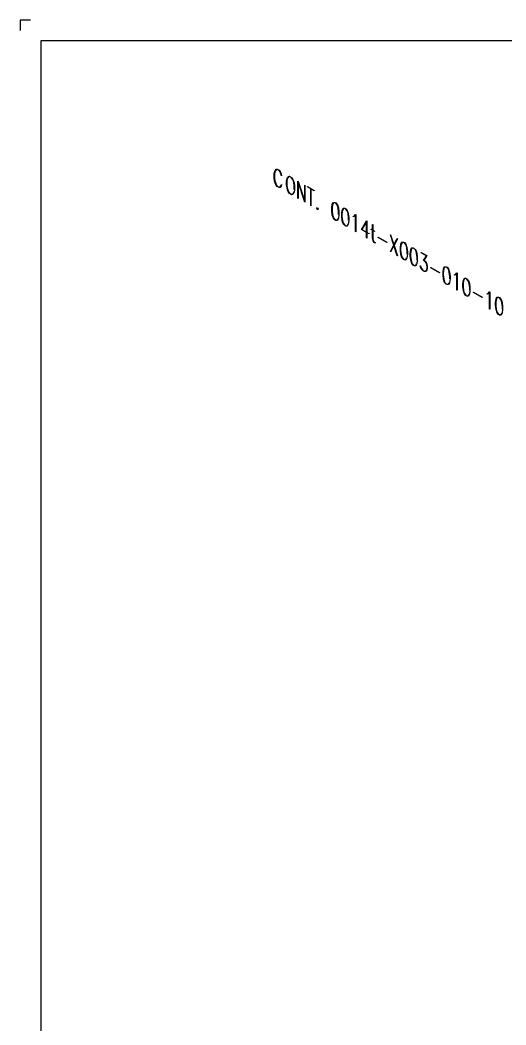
# Model space of a CAD drawing. Extents: x 0 to 17.2, y 0.1 to 11.3.
# Drawn here: x 0.04 to 2.97, y 5.25 to 11.29 of the extents above; entities that cross this region are included whole.
import ezdxf

# ---------------------------------------------------------------- set-up
doc = ezdxf.new("R2010")
doc.units = 0
doc.layers.get('0').update_dxf_attribs({"linetype": 'CONTINUOUS'})
doc.layers.add('BORDER', color=3, linetype='CONTINUOUS')
doc.layers.add('Continuation', color=7, linetype='CONTINUOUS')

msp = doc.modelspace()

# ---------------------------------------------------------------- linework, layer by layer
for points in [[(0.0449, 11.2918), (0.0449, 11.2296)], [(0.107, 11.2918), (0.0449, 11.2918)]]:
    msp.add_lwpolyline(points)
at = {"layer": 'BORDER'}
msp.add_lwpolyline([(0.1692, 0.2247), (17.0808, 0.2247), (17.0808, 11.1675), (0.1692, 11.1675), (0.1692, 0.2247)], dxfattribs=at)
at = {"layer": 'Continuation'}
for points in [[(1.6187, 10.3016), (1.6158, 10.2934), (1.6098, 10.2869), (1.6037, 10.2855), (1.5916, 10.2925), (1.5856, 10.3008), (1.5795, 10.3143), (1.5766, 10.326), (1.5736, 10.3427), (1.5736, 10.3672), (1.5766, 10.3804), (1.5795, 10.3888), (1.5856, 10.3953), (1.5916, 10.3968), (1.6037, 10.3898), (1.6098, 10.3813), (1.6158, 10.3678), (1.6187, 10.3562), (1.6175, 10.3558), (1.6146, 10.3671), (1.6089, 10.3799), (1.6033, 10.3878), (1.592, 10.3943), (1.5864, 10.3929), (1.5807, 10.3867), (1.5778, 10.3789), (1.575, 10.3662), (1.575, 10.3422), (1.5778, 10.3262), (1.5807, 10.3151), (1.5864, 10.3023), (1.592, 10.2943), (1.6033, 10.2878), (1.6089, 10.2893), (1.6146, 10.2955), (1.6175, 10.3034), (1.6187, 10.3016)], [(1.6931, 10.2588), (1.6901, 10.2505), (1.6841, 10.2439), (1.678, 10.2426), (1.666, 10.2495), (1.6599, 10.2579), (1.6539, 10.2714), (1.651, 10.2831), (1.648, 10.2997), (1.648, 10.3243), (1.651, 10.3374), (1.6539, 10.3458), (1.6599, 10.3523), (1.666, 10.3538), (1.678, 10.3469), (1.6841, 10.3383), (1.6901, 10.3249), (1.6931, 10.3132), (1.6961, 10.2965), (1.6961, 10.272), (1.6931, 10.2588)], [(1.6947, 10.273), (1.6947, 10.297), (1.6919, 10.313), (1.689, 10.3241), (1.6833, 10.3369), (1.6777, 10.3448), (1.6664, 10.3514), (1.6608, 10.35), (1.6551, 10.3437), (1.6522, 10.336), (1.6493, 10.3233), (1.6493, 10.2992), (1.6522, 10.2833), (1.6551, 10.2721), (1.6608, 10.2593), (1.6664, 10.2514), (1.6777, 10.2449), (1.6833, 10.2463), (1.689, 10.2525), (1.6919, 10.2603)], [(1.7588, 10.1969), (1.7573, 10.1977), (1.7179, 10.3192), (1.7179, 10.2205), (1.7165, 10.2213), (1.7165, 10.3236), (1.718, 10.3228), (1.7574, 10.2014), (1.7574, 10.3), (1.7588, 10.2992), (1.7588, 10.1969)], [(1.7938, 10.1767), (1.7938, 10.2778), (1.7741, 10.2892), (1.7741, 10.2915), (1.815, 10.2678), (1.815, 10.2656), (1.7952, 10.277), (1.7952, 10.1759), (1.7938, 10.1767)], [(1.8338, 10.1522), (1.83, 10.1607), (1.8338, 10.1648), (1.8377, 10.1562), (1.8338, 10.1522)], [(1.9599, 10.0999), (1.9538, 10.0883), (1.9447, 10.0886), (1.9387, 10.0921), (1.9296, 10.1022), (1.9235, 10.1209), (1.9206, 10.1472), (1.9206, 10.1621), (1.9235, 10.185), (1.9296, 10.1966), (1.9387, 10.1964), (1.9447, 10.1929), (1.9538, 10.1827), (1.9599, 10.164), (1.9628, 10.1377), (1.9628, 10.1228), (1.9599, 10.0999)], [(1.9615, 10.1239), (1.9615, 10.1381), (1.9586, 10.164), (1.953, 10.1812), (1.9445, 10.1908), (1.9389, 10.1941), (1.9304, 10.1943), (1.9248, 10.1834), (1.9219, 10.161), (1.9219, 10.1467), (1.9248, 10.1209), (1.9304, 10.1036), (1.9389, 10.0941), (1.9445, 10.0908), (1.953, 10.0906), (1.9586, 10.1015)], [(2.0196, 10.0654), (2.0135, 10.0538), (2.0044, 10.0541), (1.9984, 10.0576), (1.9893, 10.0677), (1.9832, 10.0864), (1.9803, 10.1127), (1.9803, 10.1276), (1.9832, 10.1505), (1.9893, 10.1622), (1.9984, 10.1619), (2.0044, 10.1585), (2.0135, 10.1482), (2.0196, 10.1295), (2.0225, 10.1032), (2.0225, 10.0883), (2.0196, 10.0654)], [(2.0212, 10.0894), (2.0212, 10.1037), (2.0183, 10.1295), (2.0127, 10.1467), (2.0043, 10.1563), (1.9986, 10.1596), (1.9902, 10.1598), (1.9846, 10.1489), (1.9817, 10.1265), (1.9817, 10.1122), (1.9846, 10.0865), (1.9902, 10.0691), (1.9986, 10.0596), (2.0043, 10.0563), (2.0127, 10.0561), (2.0183, 10.067)], [(2.0648, 10.0202), (2.0634, 10.021), (2.0634, 10.1207), (2.0558, 10.1121), (2.0498, 10.1107), (2.0492, 10.113), (2.0549, 10.1146), (2.0638, 10.1242), (2.0648, 10.1236), (2.0648, 10.0202)], [(2.1443, 10.0096), (2.1443, 10.0073), (2.1304, 10.0154), (2.1304, 9.9824), (2.129, 9.9831), (2.129, 10.0161), (2.0992, 10.0334), (2.1294, 10.0863), (2.1304, 10.0857), (2.1304, 10.0176)], [(2.129, 10.0184), (2.129, 10.0819), (2.1018, 10.0341), (2.129, 10.0184)], [(2.1807, 9.9524), (2.1747, 9.9558), (2.1684, 9.9645), (2.1654, 9.9815), (2.1654, 10.0293), (2.1573, 10.0339), (2.1573, 10.0361), (2.1654, 10.0314), (2.1654, 10.0644), (2.1667, 10.0637), (2.1667, 10.0307), (2.1778, 10.0243), (2.1778, 10.0221), (2.1667, 10.0285), (2.1667, 9.981), (2.1696, 9.9654), (2.175, 9.9577), (2.1807, 9.9545), (2.1807, 9.9524)], [(2.1995, 9.9874), (2.2521, 9.957), (2.2521, 9.9548), (2.1995, 9.9852), (2.1995, 9.9874)], [(2.3142, 9.8758), (2.2943, 9.9368), (2.2745, 9.8988), (2.2733, 9.9005), (2.2935, 9.9394), (2.2733, 10.0015), (2.2745, 10.002), (2.2943, 9.9409), (2.3142, 9.9791), (2.3154, 9.9772), (2.2952, 9.9383), (2.3154, 9.8762), (2.3142, 9.8758)], [(2.3723, 9.8618), (2.3662, 9.8502), (2.3571, 9.8505), (2.3511, 9.854), (2.342, 9.8641), (2.3359, 9.8828), (2.333, 9.9091), (2.333, 9.924), (2.3359, 9.9469), (2.342, 9.9585), (2.3511, 9.9583), (2.3571, 9.9548), (2.3662, 9.9446), (2.3723, 9.9259), (2.3752, 9.8996), (2.3752, 9.8847), (2.3723, 9.8618)], [(2.3739, 9.8858), (2.3739, 9.9), (2.371, 9.9259), (2.3654, 9.9431), (2.3569, 9.9527), (2.3513, 9.956), (2.3428, 9.9562), (2.3372, 9.9453), (2.3343, 9.9229), (2.3343, 9.9086), (2.3372, 9.8828), (2.3428, 9.8655), (2.3513, 9.856), (2.3569, 9.8527), (2.3654, 9.8525), (2.371, 9.8634)], [(2.432, 9.8273), (2.4259, 9.8157), (2.4168, 9.816), (2.4108, 9.8195), (2.4017, 9.8296), (2.3957, 9.8483), (2.3927, 9.8746), (2.3927, 9.8895), (2.3957, 9.9124), (2.4017, 9.9241), (2.4108, 9.9238), (2.4168, 9.9203), (2.4259, 9.9101), (2.432, 9.8914), (2.4349, 9.8651), (2.4349, 9.8502), (2.432, 9.8273)], [(2.4336, 9.8513), (2.4336, 9.8656), (2.4307, 9.8914), (2.4251, 9.9086), (2.4167, 9.9182), (2.411, 9.9215), (2.4026, 9.9217), (2.397, 9.9108), (2.3941, 9.8884), (2.3941, 9.8741), (2.397, 9.8484), (2.4026, 9.831), (2.411, 9.8215), (2.4167, 9.8182), (2.4251, 9.818), (2.4307, 9.8289)], [(2.459, 9.896), (2.4924, 9.8767), (2.4749, 9.8479), (2.4825, 9.8435), (2.4886, 9.835), (2.4917, 9.8279), (2.4947, 9.8111), (2.4947, 9.8011), (2.4917, 9.7878), (2.4856, 9.7812), (2.4766, 9.7815), (2.4677, 9.7867), (2.4587, 9.7968), (2.4555, 9.8038), (2.4525, 9.8153), (2.4537, 9.8157), (2.4566, 9.8045), (2.4593, 9.7983), (2.4678, 9.7887), (2.4764, 9.7837), (2.4849, 9.7835), (2.4905, 9.7896), (2.4934, 9.8022), (2.4934, 9.8116), (2.4905, 9.8275), (2.4878, 9.8335), (2.4822, 9.8415), (2.4722, 9.8472), (2.4898, 9.876), (2.459, 9.8938), (2.459, 9.896)], [(2.5158, 9.8048), (2.5684, 9.7744), (2.5684, 9.7722), (2.5158, 9.8026), (2.5158, 9.8048)], [(2.6288, 9.7137), (2.6227, 9.7021), (2.6136, 9.7024), (2.6076, 9.7059), (2.5985, 9.716), (2.5924, 9.7347), (2.5895, 9.761), (2.5895, 9.7759), (2.5924, 9.7988), (2.5985, 9.8104), (2.6076, 9.8102), (2.6136, 9.8067), (2.6227, 9.7965), (2.6288, 9.7778), (2.6317, 9.7515), (2.6317, 9.7366), (2.6288, 9.7137)], [(2.6304, 9.7377), (2.6304, 9.7519), (2.6275, 9.7778), (2.6219, 9.795), (2.6134, 9.8046), (2.6078, 9.8079), (2.5993, 9.8081), (2.5937, 9.7972), (2.5908, 9.7748), (2.5908, 9.7605), (2.5937, 9.7347), (2.5993, 9.7174), (2.6078, 9.7079), (2.6134, 9.7046), (2.6219, 9.7044), (2.6275, 9.7153)], [(2.6739, 9.6685), (2.6726, 9.6693), (2.6726, 9.769), (2.6649, 9.7604), (2.659, 9.759), (2.6583, 9.7613), (2.6641, 9.7629), (2.673, 9.7725), (2.6739, 9.7719), (2.6739, 9.6685)], [(2.7483, 9.6447), (2.7422, 9.6331), (2.7331, 9.6334), (2.7271, 9.6369), (2.718, 9.647), (2.7119, 9.6657), (2.709, 9.692), (2.709, 9.7069), (2.7119, 9.7298), (2.718, 9.7415), (2.7271, 9.7412), (2.7331, 9.7378), (2.7422, 9.7275), (2.7483, 9.7088), (2.7512, 9.6825), (2.7512, 9.6676), (2.7483, 9.6447)], [(2.7499, 9.6687), (2.7499, 9.683), (2.747, 9.7088), (2.7414, 9.7261), (2.7329, 9.7356), (2.7273, 9.7389), (2.7188, 9.7391), (2.7132, 9.7282), (2.7103, 9.7058), (2.7103, 9.6915), (2.7132, 9.6658), (2.7188, 9.6485), (2.7273, 9.6389), (2.7329, 9.6356), (2.7414, 9.6354), (2.747, 9.6463)], [(2.7723, 9.6567), (2.8249, 9.6264), (2.8249, 9.6241), (2.7723, 9.6545), (2.7723, 9.6567)], [(2.8707, 9.5549), (2.8694, 9.5557), (2.8694, 9.6554), (2.8617, 9.6468), (2.8558, 9.6454), (2.8551, 9.6477), (2.8609, 9.6492), (2.8698, 9.6589), (2.8707, 9.6583), (2.8707, 9.5549)], [(2.9451, 9.5311), (2.939, 9.5195), (2.9299, 9.5198), (2.9238, 9.5233), (2.9148, 9.5334), (2.9087, 9.5521), (2.9057, 9.5784), (2.9057, 9.5933), (2.9087, 9.6162), (2.9148, 9.6279), (2.9238, 9.6276), (2.9299, 9.6242), (2.939, 9.6139), (2.9451, 9.5952), (2.948, 9.5689), (2.948, 9.554), (2.9451, 9.5311)], [(2.9467, 9.5551), (2.9467, 9.5694), (2.9437, 9.5952), (2.9381, 9.6124), (2.9297, 9.622), (2.924, 9.6253), (2.9156, 9.6255), (2.91, 9.6146), (2.9071, 9.5922), (2.9071, 9.5779), (2.91, 9.5522), (2.9156, 9.5348), (2.924, 9.5253), (2.9297, 9.522), (2.9381, 9.5218), (2.9437, 9.5327)]]:
    msp.add_lwpolyline(points, dxfattribs=at)

doc.saveas('drawing.dxf')
